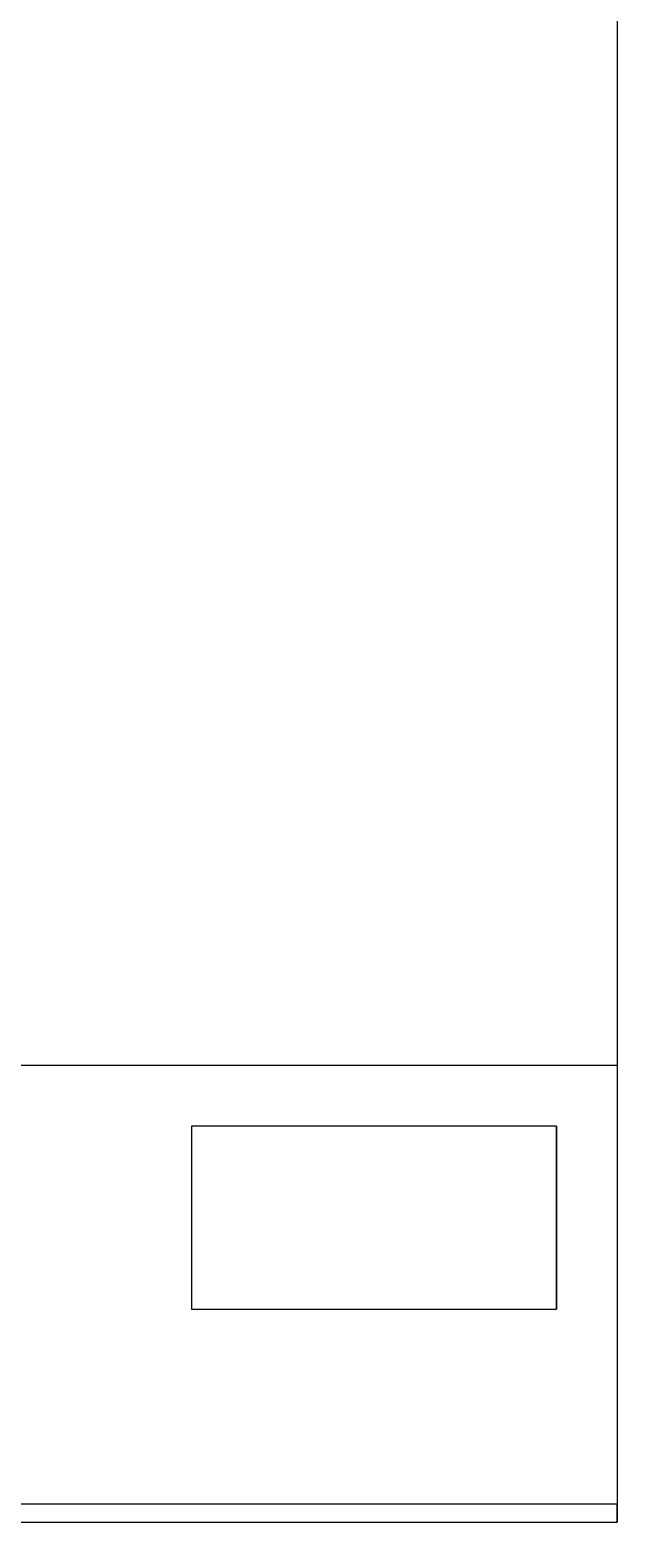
# Model space of a CAD drawing. Header units: centimetres. Extents: x 31418 to 49849, y -3781 to 3852.
# Drawn here: x 48463 to 48849, y 12 to 992 of the extents above; entities that cross this region are included whole.
import ezdxf

# ---------------------------------------------------------------- set-up
doc = ezdxf.new("R2010")
doc.units = ezdxf.units.CM
doc.header["$LTSCALE"] = 100
doc.header["$MEASUREMENT"] = 0
doc.layers.add('Muebles', color=11, linetype='Continuous')

msp = doc.modelspace()

# ---------------------------------------------------------------- linework, layer by layer
for p, q in [((48848.76, 1012.04), (48848.76, 12.04)), ((48848.76, 312.04), (47798.76, 312.04)), ((48568.76, 272.04), (48568.76, 152.04)), ((48808.76, 272.04), (48808.76, 152.04)), ((47798.76, 24.04), (48848.76, 24.04)), ((48848.76, 12.04), (48848.76, 24.04)), ((47798.76, 12.04), (48848.76, 12.04))]:
    msp.add_line(p, q)
at = {"layer": 'Muebles'}
for p, q in [((48808.76, 272.04), (48568.76, 272.04)), ((48568.76, 272.04), (48568.76, 152.04)), ((48808.76, 152.04), (48808.76, 272.04)), ((48568.76, 152.04), (48808.76, 152.04))]:
    msp.add_line(p, q, dxfattribs=at)

doc.saveas('drawing.dxf')
